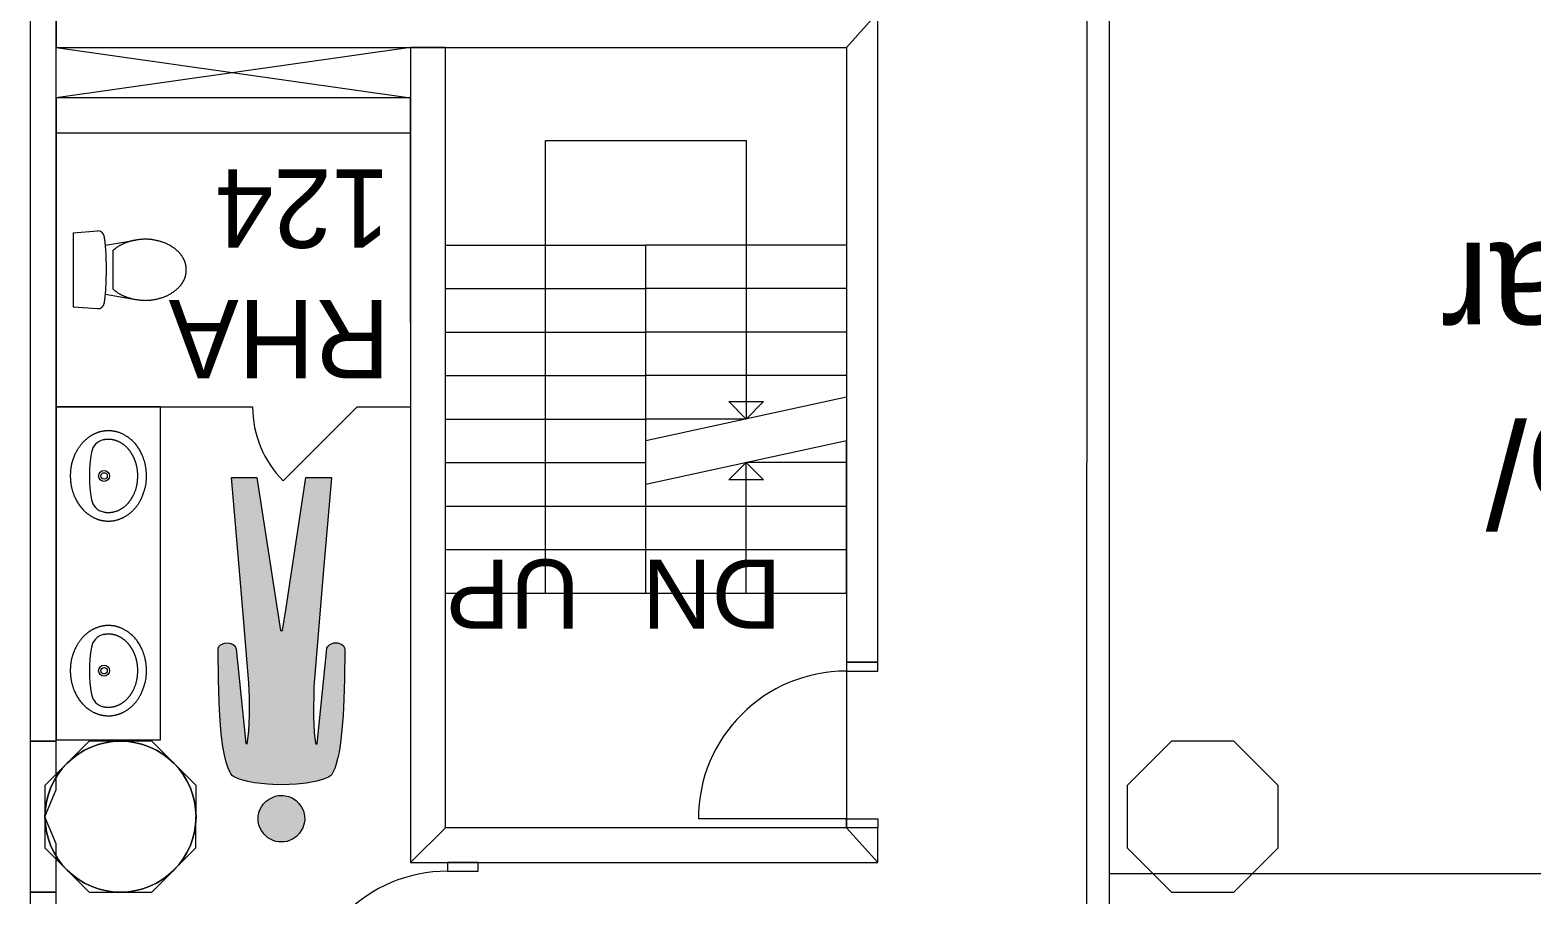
# Model space of a CAD drawing. Header units: inches. Extents: x -38945 to -32777, y -2171 to -942.
# Drawn here: x -38452.1 to -38107.2, y -1777.1 to -1578.3 of the extents above; entities that cross this region are included whole.
import ezdxf

# ---------------------------------------------------------------- set-up
doc = ezdxf.new("R2010")
doc.units = ezdxf.units.IN
doc.header["$LTSCALE"] = 86.4
doc.header["$MEASUREMENT"] = 0
doc.layers.get('0').update_dxf_attribs({"lineweight": 18})
for name, color, linetype, lineweight in [('-0', 7, 'Continuous', 15), ('01_Room Tags', 7, 'Continuous', 15), ('BUILDING STRUCTURE', 7, 'Continuous', 18), ('LABELS', 7, 'Continuous', 18)]:
    doc.layers.add(name, color=color, linetype=linetype, lineweight=lineweight)
doc.styles.add('Arial', font='arial.ttf')
doc.styles.add('PDF Arial', font='arial.ttf')

# ---------------------------------------------------------------- blocks, each defined once
blk = doc.blocks.new('mens sign')
at = {"layer": '-0', "linetype": 'Continuous', "lineweight": 0}
h = blk.add_hatch(color=256, dxfattribs=at)
h.dxf.hatch_style = 1
h.paths.add_polyline_path([(392.31, -581.51), (392.03, -574.89), (392.03, -566.64), (392.31, -559.58), (392.87, -554.42), (393.09, -553.58), (393.71, -553.69), (398.08, -597.21), (398.59, -598.39), (399.49, -599.23), (400.55, -599.74), (401.79, -600.02), (403.53, -599.9), (405.32, -599.06), (406.05, -598.28), (406.39, -597.49), (406.44, -596.31), (406.27, -583.36), (405.94, -572.59), (405.6, -566.48), (404.93, -558.23), (404.2, -552.4), (403.64, -549.09), (402.74, -545.11), (401.84, -542.36), (400.55, -539.78), (399.77, -538.88), (399.37, -538.6), (396.68, -537.31), (392.81, -536.24), (389.62, -535.68), (383.61, -535.01), (379.01, -534.79), (373.8, -534.84), (370.32, -535.07), (365.72, -535.57), (361.07, -536.41), (357.93, -537.31), (355.68, -538.32), (354.67, -539.05), (354.22, -539.55), (352.82, -542.25), (352.26, -543.82), (351.48, -546.73), (350.86, -549.7), (350.19, -554.02), (349.51, -560.03), (349.01, -566.59), (348.62, -574.16), (348.33, -583.36), (348.17, -596.71), (348.28, -597.66), (348.78, -598.56), (349.62, -599.29), (350.58, -599.74), (351.42, -599.96), (353.27, -599.96), (355.12, -599.23), (356.02, -598.33), (356.41, -597.66), (356.52, -597.21), (360.95, -553.63), (361.52, -553.63), (361.68, -554.08), (362.24, -558.68), (362.58, -566.19), (362.41, -579.71), (358.15, -631.93), (354.34, -675.85), (354.45, -675.96), (366.06, -675.96), (375.2, -616.11), (376.88, -605.68), (377.78, -605.68), (388.55, -675.96), (400.27, -675.96), (395.5, -620.54)])
h.paths.add_polyline_path([(383.5, -510.44), (381.09, -509.15), (379.86, -508.76), (378.68, -508.54), (376.04, -508.54), (374.75, -508.76), (372.28, -509.71), (370.32, -511.06), (368.98, -512.46), (367.46, -514.99), (366.79, -517.17), (366.62, -518.52), (366.68, -520.48), (367.24, -522.78), (368.02, -524.47), (369.26, -526.2), (370.6, -527.49), (372.28, -528.62), (373.97, -529.35), (375.59, -529.74), (376.66, -529.85), (378.68, -529.79), (380.25, -529.46), (383, -528.22), (384.29, -527.27), (385.63, -525.87), (386.53, -524.58), (387.32, -522.95), (387.65, -521.94), (387.93, -520.48), (387.93, -517.85), (387.65, -516.39), (387.32, -515.38), (386.53, -513.75), (385.41, -512.18)])
at = {"color": 7, "linetype": 'Continuous', "lineweight": 5}
for p, q in [((370.32, -511.06), (372.28, -509.71)), ((372.28, -509.71), (374.75, -508.76)), ((374.75, -508.76), (376.04, -508.54)), ((376.04, -508.54), (378.68, -508.54)), ((378.68, -508.54), (379.86, -508.76)), ((379.86, -508.76), (381.09, -509.15)), ((381.09, -509.15), (383.5, -510.44)), ((383.5, -510.44), (385.41, -512.18)), ((366.62, -518.52), (366.79, -517.17)), ((366.79, -517.17), (367.46, -514.99)), ((367.46, -514.99), (368.98, -512.46)), ((368.98, -512.46), (370.32, -511.06)), ((385.41, -512.18), (386.53, -513.75)), ((386.53, -513.75), (387.32, -515.38)), ((387.32, -515.38), (387.65, -516.39)), ((387.65, -516.39), (387.93, -517.85)), ((366.68, -520.48), (366.62, -518.52)), ((367.24, -522.78), (366.68, -520.48)), ((368.02, -524.47), (367.24, -522.78)), ((387.32, -522.95), (386.53, -524.58)), ((387.65, -521.94), (387.32, -522.95)), ((387.93, -520.48), (387.65, -521.94)), ((387.93, -517.85), (387.93, -520.48)), ((369.26, -526.2), (368.02, -524.47)), ((370.6, -527.49), (369.26, -526.2)), ((372.28, -528.62), (370.6, -527.49)), ((373.97, -529.35), (372.28, -528.62)), ((375.59, -529.74), (373.97, -529.35)), ((376.66, -529.85), (375.59, -529.74)), ((378.68, -529.79), (376.66, -529.85)), ((380.25, -529.46), (378.68, -529.79)), ((383, -528.22), (380.25, -529.46)), ((384.29, -527.27), (383, -528.22)), ((385.63, -525.87), (384.29, -527.27)), ((386.53, -524.58), (385.63, -525.87)), ((355.68, -538.32), (357.93, -537.31)), ((357.93, -537.31), (361.07, -536.41)), ((357.93, -537.31), (361.07, -536.41)), ((361.07, -536.41), (365.72, -535.57)), ((365.72, -535.57), (370.32, -535.07)), ((365.72, -535.57), (370.32, -535.07)), ((370.32, -535.07), (373.8, -534.84)), ((370.32, -535.07), (373.8, -534.84)), ((373.8, -534.84), (379.01, -534.79)), ((379.01, -534.79), (383.61, -535.01)), ((379.01, -534.79), (383.61, -535.01)), ((383.61, -535.01), (389.62, -535.68)), ((383.61, -535.01), (389.62, -535.68)), ((389.62, -535.68), (392.81, -536.24)), ((389.62, -535.68), (392.81, -536.24)), ((392.81, -536.24), (396.68, -537.31)), ((392.81, -536.24), (396.68, -537.31)), ((392.81, -536.24), (396.68, -537.31)), ((392.81, -536.24), (396.68, -537.31)), ((396.68, -537.31), (399.37, -538.6)), ((396.68, -537.31), (399.37, -538.6)), ((396.68, -537.31), (399.37, -538.6)), ((396.68, -537.31), (399.37, -538.6)), ((351.48, -546.73), (352.26, -543.82)), ((351.48, -546.73), (352.26, -543.82)), ((351.48, -546.73), (352.26, -543.82)), ((351.48, -546.73), (352.26, -543.82)), ((352.26, -543.82), (352.82, -542.25)), ((352.26, -543.82), (352.82, -542.25)), ((352.26, -543.82), (352.82, -542.25)), ((352.26, -543.82), (352.82, -542.25)), ((352.82, -542.25), (354.22, -539.55)), ((352.82, -542.25), (354.22, -539.55)), ((352.82, -542.25), (354.22, -539.55)), ((352.82, -542.25), (354.22, -539.55)), ((354.22, -539.55), (354.67, -539.05)), ((354.22, -539.55), (354.67, -539.05)), ((354.67, -539.05), (355.68, -538.32)), ((399.37, -538.6), (399.77, -538.88)), ((399.37, -538.6), (399.77, -538.88)), ((399.37, -538.6), (399.77, -538.88)), ((399.37, -538.6), (399.77, -538.88)), ((399.77, -538.88), (400.55, -539.78)), ((399.77, -538.88), (400.55, -539.78)), ((399.77, -538.88), (400.55, -539.78)), ((399.77, -538.88), (400.55, -539.78)), ((400.55, -539.78), (401.84, -542.36)), ((400.55, -539.78), (401.84, -542.36)), ((400.55, -539.78), (401.84, -542.36)), ((400.55, -539.78), (401.84, -542.36)), ((401.84, -542.36), (402.74, -545.11)), ((401.84, -542.36), (402.74, -545.11)), ((401.84, -542.36), (402.74, -545.11)), ((401.84, -542.36), (402.74, -545.11)), ((350.19, -554.02), (350.86, -549.7)), ((350.19, -554.02), (350.86, -549.7)), ((350.19, -554.02), (350.86, -549.7)), ((350.19, -554.02), (350.86, -549.7)), ((350.86, -549.7), (351.48, -546.73)), ((350.86, -549.7), (351.48, -546.73)), ((350.86, -549.7), (351.48, -546.73)), ((350.86, -549.7), (351.48, -546.73)), ((402.74, -545.11), (403.64, -549.09)), ((402.74, -545.11), (403.64, -549.09)), ((402.74, -545.11), (403.64, -549.09)), ((402.74, -545.11), (403.64, -549.09)), ((403.64, -549.09), (404.2, -552.4)), ((403.64, -549.09), (404.2, -552.4)), ((403.64, -549.09), (404.2, -552.4)), ((403.64, -549.09), (404.2, -552.4)), ((349.51, -560.03), (350.19, -554.02)), ((349.51, -560.03), (350.19, -554.02)), ((349.51, -560.03), (350.19, -554.02)), ((349.51, -560.03), (350.19, -554.02)), ((360.95, -553.63), (356.52, -597.21)), ((360.95, -553.63), (356.52, -597.21)), ((360.95, -553.63), (356.52, -597.21)), ((361.52, -553.63), (360.95, -553.63)), ((361.68, -554.08), (361.52, -553.63)), ((362.24, -558.68), (361.68, -554.08)), ((362.58, -566.19), (362.24, -558.68)), ((392.87, -554.42), (392.31, -559.58)), ((392.87, -554.42), (392.31, -559.58)), ((392.87, -554.42), (392.31, -559.58)), ((392.87, -554.42), (392.31, -559.58)), ((393.09, -553.58), (392.87, -554.42)), ((393.09, -553.58), (392.87, -554.42)), ((393.09, -553.58), (392.87, -554.42)), ((393.09, -553.58), (392.87, -554.42)), ((393.71, -553.69), (393.09, -553.58)), ((393.71, -553.69), (393.09, -553.58)), ((393.71, -553.69), (393.09, -553.58)), ((393.71, -553.69), (393.09, -553.58)), ((398.08, -597.21), (393.71, -553.69)), ((398.08, -597.21), (393.71, -553.69)), ((398.08, -597.21), (393.71, -553.69)), ((398.08, -597.21), (393.71, -553.69)), ((404.2, -552.4), (404.93, -558.23)), ((404.2, -552.4), (404.93, -558.23)), ((404.2, -552.4), (404.93, -558.23)), ((404.2, -552.4), (404.93, -558.23)), ((404.93, -558.23), (405.6, -566.48)), ((404.93, -558.23), (405.6, -566.48)), ((404.93, -558.23), (405.6, -566.48)), ((404.93, -558.23), (405.6, -566.48)), ((349.01, -566.59), (349.51, -560.03)), ((349.01, -566.59), (349.51, -560.03)), ((349.01, -566.59), (349.51, -560.03)), ((349.01, -566.59), (349.51, -560.03)), ((392.31, -559.58), (392.03, -566.64)), ((392.31, -559.58), (392.03, -566.64)), ((392.31, -559.58), (392.03, -566.64)), ((392.31, -559.58), (392.03, -566.64)), ((348.62, -574.16), (349.01, -566.59)), ((348.62, -574.16), (349.01, -566.59)), ((348.62, -574.16), (349.01, -566.59)), ((348.62, -574.16), (349.01, -566.59)), ((362.41, -579.71), (362.58, -566.19)), ((392.03, -566.64), (392.03, -574.89)), ((392.03, -566.64), (392.03, -574.89)), ((392.03, -566.64), (392.03, -574.89)), ((392.03, -566.64), (392.03, -574.89)), ((405.6, -566.48), (405.94, -572.59)), ((405.6, -566.48), (405.94, -572.59)), ((405.6, -566.48), (405.94, -572.59)), ((405.6, -566.48), (405.94, -572.59)), ((405.94, -572.59), (406.27, -583.36)), ((405.94, -572.59), (406.27, -583.36)), ((405.94, -572.59), (406.27, -583.36)), ((405.94, -572.59), (406.27, -583.36)), ((348.33, -583.36), (348.62, -574.16)), ((348.33, -583.36), (348.62, -574.16)), ((348.33, -583.36), (348.62, -574.16)), ((348.33, -583.36), (348.62, -574.16)), ((392.03, -574.89), (392.31, -581.51)), ((392.03, -574.89), (392.31, -581.51)), ((392.03, -574.89), (392.31, -581.51)), ((392.03, -574.89), (392.31, -581.51)), ((348.17, -596.71), (348.33, -583.36)), ((348.17, -596.71), (348.33, -583.36)), ((348.17, -596.71), (348.33, -583.36)), ((348.17, -596.71), (348.33, -583.36)), ((358.15, -631.93), (362.41, -579.71)), ((392.31, -581.51), (395.5, -620.54)), ((392.31, -581.51), (395.5, -620.54)), ((392.31, -581.51), (395.5, -620.54)), ((392.31, -581.51), (395.5, -620.54)), ((406.27, -583.36), (406.44, -596.31)), ((406.27, -583.36), (406.44, -596.31)), ((406.27, -583.36), (406.44, -596.31)), ((406.27, -583.36), (406.44, -596.31)), ((348.28, -597.66), (348.17, -596.71)), ((348.28, -597.66), (348.17, -596.71)), ((348.28, -597.66), (348.17, -596.71)), ((348.28, -597.66), (348.17, -596.71)), ((348.78, -598.56), (348.28, -597.66)), ((348.78, -598.56), (348.28, -597.66)), ((348.78, -598.56), (348.28, -597.66)), ((348.78, -598.56), (348.28, -597.66)), ((349.62, -599.29), (348.78, -598.56)), ((349.62, -599.29), (348.78, -598.56)), ((349.62, -599.29), (348.78, -598.56)), ((349.62, -599.29), (348.78, -598.56)), ((350.58, -599.74), (349.62, -599.29)), ((350.58, -599.74), (349.62, -599.29)), ((350.58, -599.74), (349.62, -599.29)), ((350.58, -599.74), (349.62, -599.29)), ((351.42, -599.96), (350.58, -599.74)), ((351.42, -599.96), (350.58, -599.74)), ((351.42, -599.96), (350.58, -599.74)), ((351.42, -599.96), (350.58, -599.74)), ((353.27, -599.96), (351.42, -599.96)), ((353.27, -599.96), (351.42, -599.96)), ((353.27, -599.96), (351.42, -599.96)), ((353.27, -599.96), (351.42, -599.96)), ((355.12, -599.23), (353.27, -599.96)), ((355.12, -599.23), (353.27, -599.96)), ((355.12, -599.23), (353.27, -599.96)), ((355.12, -599.23), (353.27, -599.96)), ((356.02, -598.33), (355.12, -599.23)), ((356.02, -598.33), (355.12, -599.23)), ((356.02, -598.33), (355.12, -599.23)), ((356.02, -598.33), (355.12, -599.23)), ((356.41, -597.66), (356.02, -598.33)), ((356.41, -597.66), (356.02, -598.33)), ((356.41, -597.66), (356.02, -598.33)), ((356.41, -597.66), (356.02, -598.33)), ((356.52, -597.21), (356.41, -597.66)), ((356.52, -597.21), (356.41, -597.66)), ((356.52, -597.21), (356.41, -597.66)), ((356.52, -597.21), (356.41, -597.66)), ((398.59, -598.39), (398.08, -597.21)), ((398.59, -598.39), (398.08, -597.21)), ((398.59, -598.39), (398.08, -597.21)), ((398.59, -598.39), (398.08, -597.21)), ((399.49, -599.23), (398.59, -598.39)), ((399.49, -599.23), (398.59, -598.39)), ((399.49, -599.23), (398.59, -598.39)), ((399.49, -599.23), (398.59, -598.39)), ((400.55, -599.74), (399.49, -599.23)), ((400.55, -599.74), (399.49, -599.23)), ((400.55, -599.74), (399.49, -599.23)), ((400.55, -599.74), (399.49, -599.23)), ((401.79, -600.02), (400.55, -599.74)), ((401.79, -600.02), (400.55, -599.74)), ((401.79, -600.02), (400.55, -599.74)), ((401.79, -600.02), (400.55, -599.74)), ((403.53, -599.9), (401.79, -600.02)), ((403.53, -599.9), (401.79, -600.02)), ((403.53, -599.9), (401.79, -600.02)), ((403.53, -599.9), (401.79, -600.02)), ((405.32, -599.06), (403.53, -599.9)), ((405.32, -599.06), (403.53, -599.9)), ((405.32, -599.06), (403.53, -599.9)), ((405.32, -599.06), (403.53, -599.9)), ((406.05, -598.28), (405.32, -599.06)), ((406.05, -598.28), (405.32, -599.06)), ((406.05, -598.28), (405.32, -599.06)), ((406.05, -598.28), (405.32, -599.06)), ((406.39, -597.49), (406.05, -598.28)), ((406.39, -597.49), (406.05, -598.28)), ((406.39, -597.49), (406.05, -598.28)), ((406.39, -597.49), (406.05, -598.28)), ((406.44, -596.31), (406.39, -597.49)), ((406.44, -596.31), (406.39, -597.49)), ((406.44, -596.31), (406.39, -597.49)), ((406.44, -596.31), (406.39, -597.49)), ((376.88, -605.68), (375.2, -616.11)), ((376.88, -605.68), (375.2, -616.11)), ((376.88, -605.68), (375.2, -616.11)), ((376.88, -605.68), (375.2, -616.11)), ((377.78, -605.68), (376.88, -605.68)), ((377.78, -605.68), (376.88, -605.68)), ((388.55, -675.96), (377.78, -605.68)), ((388.55, -675.96), (377.78, -605.68)), ((375.2, -616.11), (366.06, -675.96)), ((375.2, -616.11), (366.06, -675.96)), ((375.2, -616.11), (366.06, -675.96)), ((375.2, -616.11), (366.06, -675.96)), ((395.5, -620.54), (400.27, -675.96)), ((395.5, -620.54), (400.27, -675.96)), ((395.5, -620.54), (400.27, -675.96)), ((395.5, -620.54), (400.27, -675.96)), ((354.34, -675.85), (358.15, -631.93)), ((354.34, -675.85), (358.15, -631.93)), ((354.45, -675.96), (354.34, -675.85)), ((354.45, -675.96), (354.34, -675.85)), ((354.45, -675.96), (354.34, -675.85)), ((354.45, -675.96), (354.34, -675.85)), ((366.06, -675.96), (354.45, -675.96)), ((366.06, -675.96), (354.45, -675.96)), ((366.06, -675.96), (354.45, -675.96)), ((366.06, -675.96), (354.45, -675.96)), ((400.27, -675.96), (388.55, -675.96)), ((400.27, -675.96), (388.55, -675.96)), ((400.27, -675.96), (388.55, -675.96)), ((400.27, -675.96), (388.55, -675.96))]:
    blk.add_line(p, q, dxfattribs=at)

msp = doc.modelspace()

# ---------------------------------------------------------------- linework, layer by layer
at = {"layer": 'BUILDING STRUCTURE', "color": 7, "linetype": 'Continuous', "lineweight": 18}
for p, q in [((-38209.41, -1410.47), (-38209.46, -1802.13)), ((-38204.21, -1796.62), (-38204.17, -1441.79)), ((-37760.08, -1772.21), (-38204.21, -1772.21))]:
    msp.add_line(p, q, dxfattribs=at)
at = {"layer": 'BUILDING STRUCTURE', "color": 7, "linetype": 'Continuous', "lineweight": 5}
for p, q in [((-38452.13, -1492.37), (-38452.13, -1812.37)), ((-38452.13, -1514.21), (-38452.13, -1741.73)), ((-38446.13, -1741.73), (-38446.13, -1514.21)), ((-38446.13, -1574.31), (-38446.13, -1582.31)), ((-38257.43, -1574.31), (-38264.63, -1582.31)), ((-38264.63, -1582.31), (-38257.43, -1574.31)), ((-38257.43, -1723.61), (-38257.43, -1574.31)), ((-38257.43, -1723.61), (-38257.43, -1574.31)), ((-38446.13, -1593.91), (-38446.13, -1582.31)), ((-38446.13, -1582.31), (-38364.73, -1582.31)), ((-38446.13, -1582.31), (-38364.73, -1593.91)), ((-38364.73, -1582.31), (-38446.13, -1593.91)), ((-38446.13, -1582.31), (-38264.63, -1582.31)), ((-38364.73, -1582.31), (-38364.73, -1593.91)), ((-38356.73, -1582.31), (-38364.73, -1582.31)), ((-38364.73, -1582.31), (-38364.73, -1769.61)), ((-38356.73, -1582.31), (-38264.63, -1582.31)), ((-38356.73, -1761.61), (-38356.73, -1582.31)), ((-38356.73, -1761.61), (-38356.73, -1582.31)), ((-38356.73, -1761.61), (-38356.73, -1582.31)), ((-38356.73, -1582.31), (-38264.63, -1582.31)), ((-38264.63, -1582.31), (-38264.63, -1723.61)), ((-38264.63, -1582.31), (-38264.63, -1723.61)), ((-38264.63, -1582.31), (-38264.63, -1761.61)), ((-38364.73, -1593.91), (-38446.13, -1593.91)), ((-38364.73, -1593.91), (-38446.13, -1593.91)), ((-38446.13, -1593.91), (-38446.13, -1601.91)), ((-38364.73, -1601.91), (-38364.73, -1593.91)), ((-38446.13, -1749.99), (-38446.13, -1601.91)), ((-38446.13, -1601.91), (-38364.73, -1601.91)), ((-38446.13, -1601.91), (-38446.13, -1664.91)), ((-38446.13, -1601.91), (-38364.73, -1601.91)), ((-38446.13, -1601.91), (-38364.73, -1601.91)), ((-38364.73, -1601.91), (-38364.73, -1769.61)), ((-38364.73, -1645.41), (-38364.73, -1601.91)), ((-38333.7, -1707.71), (-38333.7, -1603.71)), ((-38333.7, -1603.71), (-38287.65, -1603.71)), ((-38287.65, -1603.71), (-38287.65, -1667.71)), ((-38442.23, -1624.9), (-38436.65, -1624.49)), ((-38442.23, -1624.9), (-38442.23, -1641.92)), ((-38434.81, -1627.78), (-38427.89, -1626.59)), ((-38356.73, -1707.71), (-38356.73, -1627.71)), ((-38356.73, -1627.71), (-38310.68, -1627.71)), ((-38264.63, -1627.71), (-38310.68, -1627.71)), ((-38310.68, -1707.71), (-38310.68, -1627.71)), ((-38264.63, -1627.71), (-38264.63, -1662.71)), ((-38433.09, -1628.98), (-38433.09, -1637.83)), ((-38356.73, -1637.71), (-38310.68, -1637.71)), ((-38264.63, -1637.71), (-38310.68, -1637.71)), ((-38442.23, -1641.92), (-38436.65, -1642.33)), ((-38434.81, -1639.03), (-38427.89, -1640.22)), ((-38364.73, -1645.41), (-38364.73, -1664.91)), ((-38356.73, -1647.71), (-38310.68, -1647.71)), ((-38264.63, -1647.71), (-38310.68, -1647.71)), ((-38356.73, -1657.71), (-38310.68, -1657.71)), ((-38264.63, -1657.71), (-38310.68, -1657.71)), ((-38264.63, -1662.71), (-38310.68, -1672.71)), ((-38446.13, -1664.91), (-38446.13, -1741.4)), ((-38422.13, -1664.91), (-38446.13, -1664.91)), ((-38446.13, -1664.91), (-38401.01, -1664.91)), ((-38422.13, -1741.4), (-38422.13, -1664.91)), ((-38377.01, -1664.91), (-38393.98, -1681.88)), ((-38377.01, -1664.91), (-38364.73, -1664.91)), ((-38287.65, -1667.71), (-38291.65, -1663.71)), ((-38291.65, -1663.71), (-38283.65, -1663.71)), ((-38287.65, -1667.71), (-38291.65, -1663.71)), ((-38291.65, -1663.71), (-38283.65, -1663.71)), ((-38283.65, -1663.71), (-38287.65, -1667.71)), ((-38283.65, -1663.71), (-38287.65, -1667.71)), ((-38356.73, -1667.71), (-38310.68, -1667.71)), ((-38287.65, -1667.71), (-38310.68, -1667.71)), ((-38264.63, -1672.71), (-38310.68, -1682.71)), ((-38264.63, -1707.71), (-38264.63, -1672.71)), ((-38356.73, -1677.71), (-38310.68, -1677.71)), ((-38291.65, -1681.71), (-38287.65, -1677.71)), ((-38291.65, -1681.71), (-38287.65, -1677.71)), ((-38264.63, -1677.71), (-38287.65, -1677.71)), ((-38287.65, -1707.71), (-38287.65, -1677.71)), ((-38287.65, -1677.71), (-38283.65, -1681.71)), ((-38287.65, -1677.71), (-38283.65, -1681.71)), ((-38283.65, -1681.71), (-38291.65, -1681.71)), ((-38283.65, -1681.71), (-38291.65, -1681.71)), ((-38356.73, -1687.71), (-38310.68, -1687.71)), ((-38310.68, -1687.71), (-38264.63, -1687.71)), ((-38356.73, -1697.71), (-38310.68, -1697.71)), ((-38310.68, -1697.71), (-38264.63, -1697.71)), ((-38356.73, -1707.71), (-38310.68, -1707.71)), ((-38310.68, -1707.71), (-38264.63, -1707.71)), ((-38264.63, -1723.61), (-38264.63, -1725.61)), ((-38257.43, -1723.61), (-38264.63, -1723.61)), ((-38264.63, -1723.61), (-38257.43, -1723.61)), ((-38257.43, -1725.61), (-38257.43, -1723.61)), ((-38264.63, -1725.61), (-38257.43, -1725.61)), ((-38446.13, -1741.73), (-38452.13, -1741.73)), ((-38452.13, -1741.73), (-38452.13, -1776.43)), ((-38452.13, -1741.73), (-38446.13, -1741.73)), ((-38438.53, -1741.73), (-38448.7, -1751.89)), ((-38446.13, -1741.4), (-38422.13, -1741.4)), ((-38446.13, -1752.87), (-38446.13, -1741.73)), ((-38424.16, -1741.74), (-38438.53, -1741.73)), ((-38414, -1751.9), (-38424.16, -1741.74)), ((-38189.98, -1741.73), (-38200.15, -1751.89)), ((-38175.61, -1741.74), (-38189.98, -1741.73)), ((-38165.45, -1751.9), (-38175.61, -1741.74)), ((-38448.7, -1751.89), (-38448.7, -1766.26)), ((-38414.01, -1766.27), (-38414, -1751.9)), ((-38200.15, -1751.89), (-38200.15, -1766.26)), ((-38165.46, -1766.27), (-38165.45, -1751.9)), ((-38448.7, -1759.08), (-38446.13, -1752.87)), ((-38446.13, -1765.3), (-38448.7, -1759.08)), ((-38364.73, -1769.61), (-38356.73, -1761.61)), ((-38356.73, -1761.61), (-38364.73, -1769.61)), ((-38264.63, -1761.61), (-38356.73, -1761.61)), ((-38264.63, -1761.61), (-38356.73, -1761.61)), ((-38264.63, -1761.61), (-38356.73, -1761.61)), ((-38264.63, -1759.61), (-38298.63, -1759.61)), ((-38264.63, -1761.61), (-38264.63, -1759.61)), ((-38264.63, -1759.61), (-38257.43, -1759.61)), ((-38257.43, -1761.61), (-38264.63, -1761.61)), ((-38257.43, -1769.61), (-38264.63, -1761.61)), ((-38257.43, -1761.61), (-38264.63, -1761.61)), ((-38264.63, -1761.61), (-38257.43, -1769.61)), ((-38257.43, -1759.61), (-38257.43, -1761.61)), ((-38257.43, -1769.61), (-38257.43, -1761.61)), ((-38257.43, -1769.61), (-38257.43, -1761.61)), ((-38446.13, -1776.43), (-38446.13, -1765.3)), ((-38448.7, -1766.26), (-38438.54, -1776.43)), ((-38446.13, -1829.11), (-38446.13, -1768.18)), ((-38424.17, -1776.43), (-38414.01, -1766.27)), ((-38364.73, -1769.61), (-38356.23, -1769.61)), ((-38364.73, -1769.61), (-38257.43, -1769.61)), ((-38356.23, -1769.61), (-38356.23, -1771.61)), ((-38349.23, -1769.61), (-38356.23, -1769.61)), ((-38356.23, -1769.61), (-38349.23, -1769.61)), ((-38349.23, -1769.61), (-38356.23, -1769.61)), ((-38349.23, -1769.61), (-38257.43, -1769.61)), ((-38349.23, -1771.61), (-38349.23, -1769.61)), ((-38200.15, -1766.26), (-38189.99, -1776.43)), ((-38175.62, -1776.43), (-38165.46, -1766.27)), ((-38356.23, -1771.61), (-38349.23, -1771.61)), ((-38452.13, -1776.43), (-38446.13, -1776.43)), ((-38446.13, -1776.43), (-38452.13, -1776.43)), ((-38452.13, -1776.43), (-38452.13, -1837.66)), ((-38446.13, -1829.11), (-38446.13, -1776.43)), ((-38438.54, -1776.43), (-38424.17, -1776.43)), ((-38189.99, -1776.43), (-38175.62, -1776.43))]:
    msp.add_line(p, q, dxfattribs=at)
for centre, radius in [((-38435.13, -1680.78), 1.25), ((-38435.13, -1680.78), 0.75), ((-38435.13, -1725.53), 1.25), ((-38435.13, -1725.53), 0.75), ((-38431.35, -1759.08), 17.35)]:
    msp.add_circle(centre, radius, dxfattribs=at)
for centre, radius, start, end in [((-38436.54, -1625.98), 1.5, 10.3926, 94.2222), ((-38436.54, -1640.83), 1.5, 265.7778, 349.6074), ((-38377.01, -1664.91), 24, 180, 225), ((-38434.58, -1675.9), 3.47, 101.7289, 170.7927), ((-38408.44, -1680.78), 30.05, 169.5778, 190.4222), ((-38434.58, -1685.66), 3.47, 189.2073, 258.2711), ((-38434.58, -1720.65), 3.47, 101.7289, 170.7927), ((-38408.44, -1725.53), 30.05, 169.5778, 190.4222), ((-38264.63, -1759.61), 34, 90, 180), ((-38434.58, -1730.41), 3.47, 189.2073, 258.2711), ((-38431.35, -1759.08), 17.35, 90, 180), ((-38431.35, -1759.08), 17.35, 0, 90), ((-38431.35, -1759.08), 17.35, 180, 270), ((-38431.35, -1759.08), 17.35, 270, 360), ((-38356.23, -1804.81), 33.2, 90, 180)]:
    msp.add_arc(centre, radius, start, end, dxfattribs=at)
for points in [[(-38434.59, -1633.41), (-38434.58, -1630.61), (-38434.89, -1626.76), (-38435.07, -1625.71)], [(-38422.54, -1626.81), (-38424.5, -1626.31), (-38427.7, -1626.5), (-38429.96, -1627.08), (-38432.13, -1628.13), (-38433.09, -1628.98)], [(-38416.23, -1633.41), (-38416.23, -1632.84), (-38416.53, -1631.49), (-38417.35, -1630.01), (-38418.62, -1628.69), (-38420.87, -1627.24), (-38422.54, -1626.81)], [(-38435.07, -1641.1), (-38435, -1640.71), (-38434.77, -1638.86), (-38434.59, -1635.41), (-38434.59, -1633.41)], [(-38422.54, -1640), (-38420.86, -1639.57), (-38418.62, -1638.13), (-38417.35, -1636.81), (-38416.53, -1635.33), (-38416.23, -1633.98), (-38416.23, -1633.41)], [(-38433.09, -1637.83), (-38432.13, -1638.68), (-38429.95, -1639.74), (-38427.7, -1640.31), (-38424.49, -1640.51), (-38422.54, -1640)], [(-38434.13, -1670.4), (-38435.3, -1670.41), (-38437.4, -1671.08), (-38439.18, -1672.23), (-38440.73, -1673.86), (-38441.89, -1675.85), (-38442.88, -1678.82), (-38442.88, -1680.78)], [(-38428.51, -1676.11), (-38428.83, -1675.53), (-38429.76, -1674.3), (-38431.1, -1673.2), (-38432.63, -1672.52), (-38434.42, -1672.3), (-38435.37, -1672.52)], [(-38425.38, -1680.78), (-38425.38, -1679.97), (-38425.63, -1678.03), (-38426.36, -1675.85), (-38427.81, -1673.36), (-38429.94, -1671.59), (-38431.79, -1670.71), (-38433.44, -1670.4), (-38434.13, -1670.4)], [(-38428.47, -1685.36), (-38427.62, -1683.7), (-38427.32, -1680.73), (-38427.56, -1678.53), (-38428.15, -1676.78), (-38428.51, -1676.11)], [(-38442.88, -1680.78), (-38442.88, -1681.59), (-38442.62, -1683.52), (-38441.89, -1685.7), (-38440.44, -1688.19), (-38438.31, -1689.97), (-38436.46, -1690.84), (-38434.81, -1691.15), (-38434.13, -1691.15)], [(-38434.13, -1691.15), (-38432.95, -1691.15), (-38430.85, -1690.47), (-38429.07, -1689.33), (-38427.52, -1687.7), (-38426.36, -1685.7), (-38425.37, -1682.74), (-38425.38, -1680.78)], [(-38435.28, -1689.05), (-38434.33, -1689.26), (-38432.55, -1689.01), (-38431.02, -1688.31), (-38429.69, -1687.19), (-38428.77, -1685.95), (-38428.47, -1685.36)], [(-38434.13, -1715.15), (-38435.3, -1715.16), (-38437.4, -1715.83), (-38439.18, -1716.98), (-38440.73, -1718.61), (-38441.89, -1720.6), (-38442.88, -1723.57), (-38442.88, -1725.53)], [(-38428.51, -1720.86), (-38428.83, -1720.28), (-38429.76, -1719.05), (-38431.1, -1717.95), (-38432.63, -1717.27), (-38434.42, -1717.05), (-38435.37, -1717.27)], [(-38425.38, -1725.53), (-38425.38, -1724.72), (-38425.63, -1722.78), (-38426.36, -1720.6), (-38427.81, -1718.11), (-38429.94, -1716.34), (-38431.79, -1715.46), (-38433.44, -1715.15), (-38434.13, -1715.15)], [(-38428.47, -1730.11), (-38427.62, -1728.45), (-38427.32, -1725.48), (-38427.56, -1723.28), (-38428.15, -1721.53), (-38428.51, -1720.86)], [(-38442.88, -1725.53), (-38442.88, -1726.34), (-38442.62, -1728.27), (-38441.89, -1730.45), (-38440.44, -1732.94), (-38438.31, -1734.72), (-38436.46, -1735.59), (-38434.81, -1735.9), (-38434.13, -1735.9)], [(-38434.13, -1735.9), (-38432.95, -1735.9), (-38430.85, -1735.22), (-38429.07, -1734.08), (-38427.52, -1732.45), (-38426.36, -1730.45), (-38425.37, -1727.49), (-38425.38, -1725.53)], [(-38435.28, -1733.8), (-38434.33, -1734.01), (-38432.55, -1733.76), (-38431.02, -1733.06), (-38429.69, -1731.94), (-38428.77, -1730.7), (-38428.47, -1730.11)]]:
    msp.add_open_spline(points, degree=2, dxfattribs=at)

# ---------------------------------------------------------------- block references
at = {"layer": 'LABELS', "linetype": 'Continuous', "lineweight": 0, "xscale": 0.5, "yscale": 0.5, "zscale": 0.5, "rotation": 180}
msp.add_blockref('mens sign', (-38205.73, -2019.13), dxfattribs=at)

# ---------------------------------------------------------------- texts
at = {"layer": '01_Room Tags', "lineweight": 5, "transparency": 33554536, "insert": (-38001.25, -1626.85), "char_height": 24.4031, "attachment_point": 7, "rotation": 180, "style": 'PDF Arial'}
msp.add_mtext('\\pxqc;Studio/\\PSeminar', dxfattribs=at)
at = {"layer": 'LABELS', "color": 7, "lineweight": 0, "rotation": 180, "style": 'Arial'}
for s, insert, char_height, attachment_point, line_spacing_factor in [('\\pxsm1;{\\fGotham Book|b0|i0|c0|p2;RHA\\P124}', (-38369.46, -1634.36), 18, 4, 0.562063), ('UP', (-38325.79, -1715.9), 15.914, 1, 0.504312), ('DN', (-38279.47, -1715.9), 15.914, 1, 0.504312)]:
    msp.add_mtext(s, dxfattribs=dict(at, insert=insert, char_height=char_height, attachment_point=attachment_point, line_spacing_factor=line_spacing_factor))

doc.saveas('drawing.dxf')
